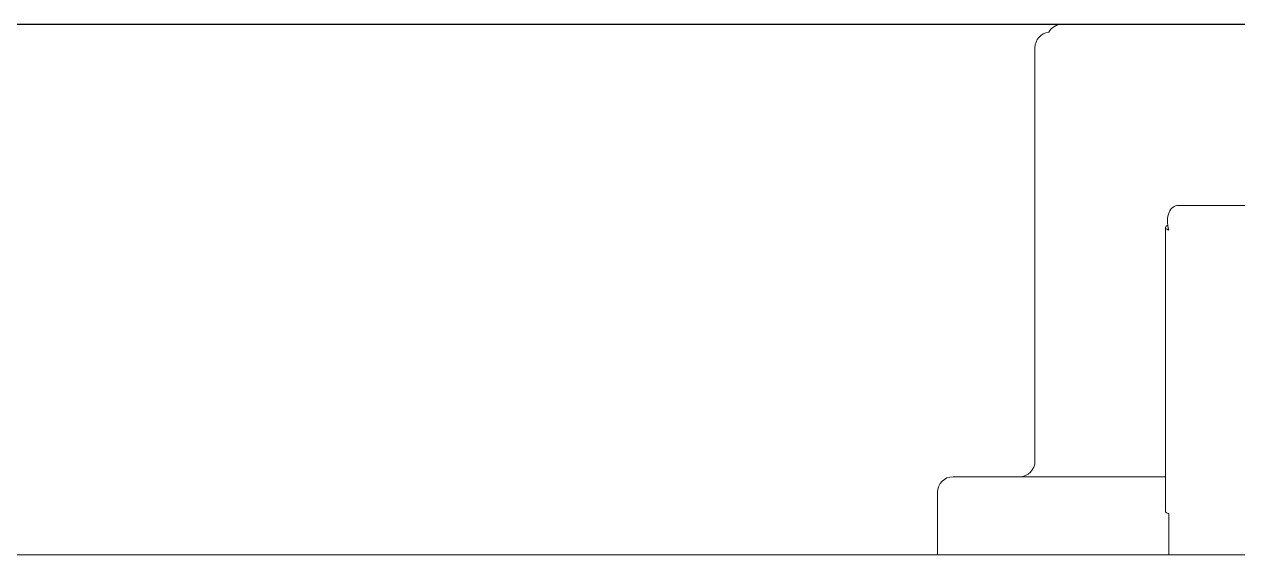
# Model space of a CAD drawing. Header units: millimetres. Extents: x 30710 to 48779, y -19256 to -8564.
# Drawn here: x 36183.2 to 36338.7, y -10654.2 to -10586.2 of the extents above; entities that cross this region are included whole.
import ezdxf

# ---------------------------------------------------------------- set-up
doc = ezdxf.new("R2010")
doc.units = ezdxf.units.MM
doc.header["$LTSCALE"] = 10
doc.layers.get('Defpoints').update_dxf_attribs({"lineweight": 25})
doc.layers.add('粗实线', color=4, linetype='Continuous', lineweight=18)

msp = doc.modelspace()

# ---------------------------------------------------------------- linework, layer by layer
at = {"layer": 'Defpoints'}
msp.add_line((30710.22, -10586.157), (45830.22, -10586.157), dxfattribs=at)
at = {"layer": '粗实线'}
for p, q in [((36316.22, -10586.159), (36374.22, -10586.159)), ((36312.72, -10589.159), (36312.72, -10642.159)), ((36331.047, -10609.371), (36346.247, -10609.371)), ((36329.447, -10612.205), (36329.447, -10648.646)), ((36302.22, -10644.159), (36329.447, -10644.159)), ((36300.22, -10646.159), (36300.22, -10654.159)), ((36329.876, -10654.159), (36329.876, -10648.88)), ((35465.22, -10654.159), (37475.22, -10654.159))]:
    msp.add_line(p, q, dxfattribs=at)
for centre, start, end in [((36316.22, -10588.159), 90, 150.47826), ((36314.72, -10589.159), 96.90184, 180), ((36310.72, -10642.159), 270, 0), ((36302.22, -10646.159), 90, 180)]:
    msp.add_arc(centre, 2, start, end, dxfattribs=at)
for points, knots in [([(36329.876, -10612.571), (36329.783, -10612.144), (36329.598, -10611.289), (36329.855, -10610.218), (36330.38, -10609.503), (36330.831, -10609.414), (36331.047, -10609.371)], [0, 0, 0, 0, 0.9869099, 1.9745469, 2.9621881, 3.874729, 3.874729, 3.874729, 3.874729]), ([(36329.776, -10611.911), (36329.695, -10611.948), (36329.412, -10612.076), (36329.388, -10612.296), (36329.713, -10612.479), (36329.876, -10612.571)], [0, 0, 0, 0, 0.1765488, 0.6199732, 1.0633975, 1.0633975, 1.0633975, 1.0633975]), ([(36329.876, -10648.88), (36329.763, -10648.844), (36329.545, -10648.776), (36329.432, -10648.697), (36329.456, -10648.653), (36329.459, -10648.646)], [0, 0, 0, 0, 0.24124775, 0.46879594, 0.51333989, 0.51333989, 0.51333989, 0.51333989])]:
    msp.add_open_spline(points, degree=3, knots=knots, dxfattribs=at)

doc.saveas('drawing.dxf')
